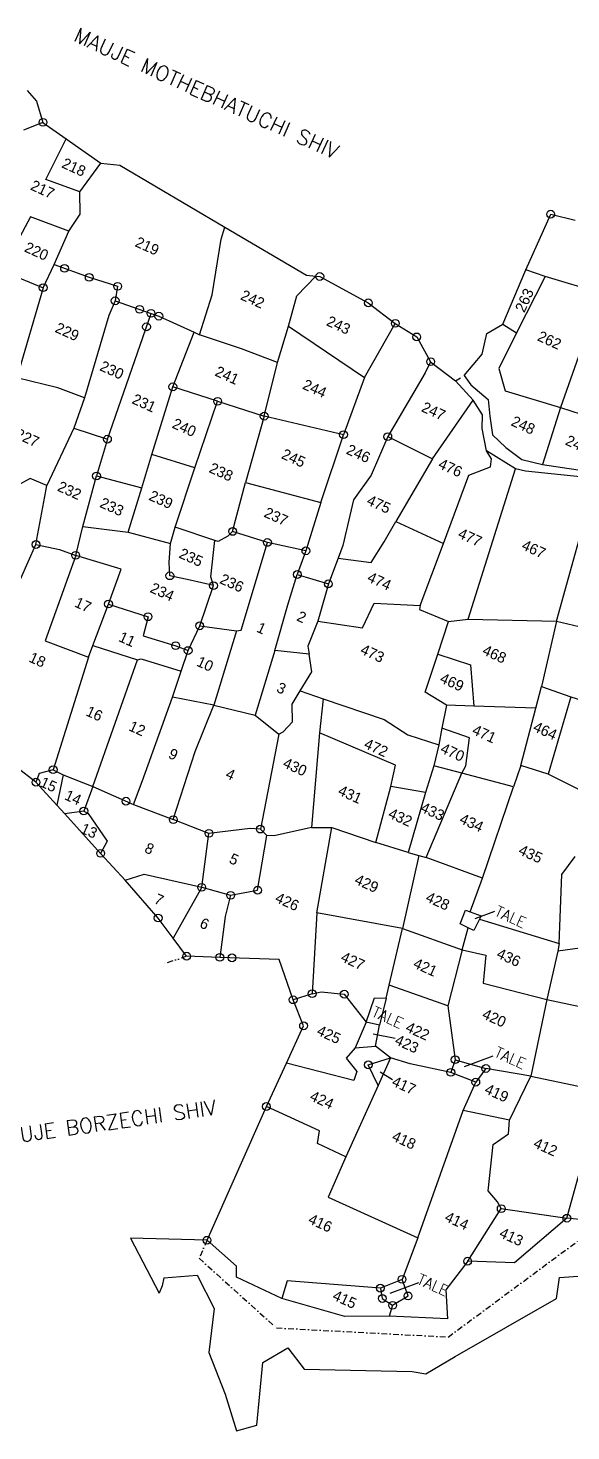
# Model space of a CAD drawing. Header units: metres. Extents: x 289275 to 291694, y 2076304 to 2078446.
# Drawn here: x 290316 to 290785, y 2076304 to 2077516 of the extents above; entities that cross this region are included whole.
import ezdxf
from ezdxf.enums import TextEntityAlignment as Align

# ---------------------------------------------------------------- set-up
doc = ezdxf.new("R2010")
doc.units = ezdxf.units.M
doc.header["$MEASUREMENT"] = 0
doc.linetypes.add('DASHDOT', pattern=[1, 0.5, -0.25, 0, -0.25])
doc.linetypes.add('DIVIDE', pattern=[1.25, 0.5, -0.25, 0, -0.25, 0, -0.25])
for name, color, linetype in [('OFF', 1, 'Continuous'), ('POLY_PARCEL', 6, 'Continuous'), ('POLY_WATER', 4, 'Continuous'), ('TEXT_MAPIN', 7, 'Continuous'), ('TEXT_MAPOUT', 7, 'Continuous'), ('TEXT_PARCEL', 7, 'Continuous'), ('V_BOUND_LINE', 7, 'Continuous'), ('V_BOUND_STREAM_LINE', 7, 'DASHDOT'), ('V_DIVIDE_LINE', 7, 'DIVIDE')]:
    doc.layers.add(name, color=color, linetype=linetype)
doc.styles.get("Standard").update_dxf_attribs({"font": 'simplex.shx'})
doc.styles.add('TEXT_MAP', font='', dxfattribs={"height": 1.8})
doc.styles.get('TEXT_MAP').set_extended_font_data('Kruti Dev 050')
doc.dimstyles.get("Standard").update_dxf_attribs({"dimtxt": 0.18, "dimasz": 0.18, "dimexe": 0.18, "dimexo": 0.0625, "dimgap": 0.09, "dimtad": 0, "dimtih": 1, "dimtoh": 1, "dimdec": 4, "dimzin": 0, "dimdsep": 46, "dimtxsty": 'Standard', "dimcen": 0.09, "dimadec": 0, "dimazin": 0, "dimtfac": 1, "dimtdec": 4, "dimtofl": 0, "dimtmove": 0, "dimatfit": 3, "dimfxl": 1, "dimtolj": 1, "dimtzin": 0, "dimarcsym": 0})

msp = doc.modelspace()

# ---------------------------------------------------------------- linework, layer by layer
for centre in [(290328.9, 2077434.3), (290767.4, 2077355), (290347.6, 2077308.3), (290368.9, 2077300.5), (290568, 2077301.2), (290329.1, 2077291.5), (290393.4, 2077292.7), (290391.3, 2077280.2), (290609.9, 2077278.4), (290412.4, 2077272.8), (290422.3, 2077269.3), (290429, 2077266.9), (290418.3, 2077257.7), (290633.2, 2077260.7), (290651.7, 2077249), (290663.7, 2077227.6), (290441.1, 2077205.9), (290479.8, 2077193.4), (290520, 2077180.5), (290384.6, 2077160.7), (290588.5, 2077164.5), (290626.7, 2077162.9), (290375.2, 2077128.9), (290492.7, 2077081), (290322.9, 2077069.7), (290522.8, 2077071.5), (290357.2, 2077060.3), (290556, 2077064.2), (290548.6, 2077043.8), (290438.5, 2077042.7), (290476.2, 2077034.2), (290575.4, 2077035.7), (290385.5, 2077018.3), (290419.7, 2077007.3), (290464.3, 2076999.5), (290443.6, 2076982.3), (290454.3, 2076978.1), (290337.7, 2076875.2), (290322.9, 2076864.4), (290364.2, 2076839.5), (290400.6, 2076848), (290441.5, 2076832.1), (290472.3, 2076820.2), (290516.7, 2076823.9), (290378.7, 2076802.9), (290466, 2076773.6), (290491, 2076766.7), (290514.3, 2076771.1), (290428.4, 2076747.1), (290453, 2076714.1), (290481.7, 2076713.1), (290492.2, 2076712.7), (290561.4, 2076681.7), (290589.1, 2076681.3), (290545, 2076676.5), (290554, 2076654), (290609.9, 2076620.3), (290684.9, 2076624.7), (290681.2, 2076613.8), (290711.4, 2076617.1), (290702.7, 2076605.3), (290521.9, 2076584.3), (290724.7, 2076496.1), (290781.4, 2076487.8), (290470.6, 2076468.8), (290695.7, 2076450.7), (290620.3, 2076427.4), (290639, 2076435), (290622, 2076418.5), (290644.2, 2076420.7), (290630.9, 2076412.6)]:
    msp.add_circle(centre, 3.36)
at = {"layer": 'OFF'}
msp.add_line((290404.5, 2076470.5), (290429.2, 2076423.1), dxfattribs=at)
at = {"layer": 'POLY_PARCEL'}
for p, q in [((290328.9, 2077434.3), (290312.1, 2077427.5)), ((290331.3, 2077384.9), (290348.9, 2077420.2)), ((290360.8, 2077374.2), (290378.9, 2077399)), ((290360.8, 2077374.2), (290331.3, 2077384.9)), ((290361, 2077354.9), (290360.8, 2077374.2)), ((290318.1, 2077352.6), (290306.5, 2077330.6)), ((290351.3, 2077340.2), (290318.1, 2077352.6)), ((290351.3, 2077340.2), (290361, 2077354.9)), ((290338.6, 2077311.6), (290351.3, 2077340.2)), ((290482.8, 2077333.3), (290485.9, 2077343.7)), ((290475, 2077285.2), (290482.8, 2077333.3)), ((290297.3, 2077304.5), (290329.1, 2077291.5)), ((290329.1, 2077291.5), (290338.6, 2077311.6)), ((290338.6, 2077311.6), (290368.9, 2077300.5)), ((290548.1, 2077284.5), (290564.5, 2077301.6)), ((290762.7, 2077301.2), (290745.9, 2077306.9)), ((290329.1, 2077291.5), (290306.5, 2077213.6)), ((290368.9, 2077300.5), (290393.4, 2077292.7)), ((290393.4, 2077292.7), (290391.3, 2077280.2)), ((290762.7, 2077301.2), (290738, 2077252.6)), ((290810.6, 2077286.7), (290762.7, 2077301.2)), ((290391.3, 2077280.2), (290385.9, 2077267.5)), ((290391.3, 2077280.2), (290422.3, 2077269.3)), ((290464.2, 2077250.9), (290475, 2077285.2)), ((290540.9, 2077258.2), (290548.1, 2077284.5)), ((290810.6, 2077286.7), (290775.9, 2077188.1)), ((290385.9, 2077267.5), (290364.9, 2077196.3)), ((290384.6, 2077160.7), (290422.3, 2077269.3)), ((290422.3, 2077269.3), (290429, 2077266.9)), ((290429, 2077266.9), (290459.5, 2077253)), ((290441.1, 2077205.9), (290459.5, 2077253)), ((290459.5, 2077253), (290464.2, 2077250.9)), ((290531.5, 2077227), (290540.9, 2077258.2)), ((290540.9, 2077258.2), (290606.7, 2077213.8)), ((290606.7, 2077213.8), (290633.2, 2077260.7)), ((290726.2, 2077259.9), (290738, 2077252.6)), ((290500.4, 2077238.8), (290464.2, 2077250.9)), ((290738, 2077252.6), (290722.7, 2077221.6)), ((290531.5, 2077227), (290500.4, 2077238.8)), ((290520, 2077180.5), (290531.5, 2077227)), ((290659, 2077218.1), (290626.7, 2077162.9)), ((290663.7, 2077227.6), (290659, 2077218.1)), ((290722.7, 2077221.6), (290728, 2077202.5)), ((290341.9, 2077205), (290306.5, 2077213.6)), ((290364.9, 2077196.3), (290341.9, 2077205)), ((290423, 2077147.3), (290441.1, 2077205.9)), ((290479.8, 2077193.4), (290441.1, 2077205.9)), ((290606.7, 2077213.8), (290588.5, 2077164.5)), ((290364.9, 2077196.3), (290355.7, 2077170.3)), ((290460.1, 2077135.8), (290479.8, 2077193.4)), ((290479.8, 2077193.4), (290520, 2077180.5)), ((290665.2, 2077143.6), (290700.5, 2077194.5)), ((290728, 2077202.5), (290775.9, 2077188.1)), ((290520, 2077180.5), (290503.8, 2077123.2)), ((290588.5, 2077164.5), (290520, 2077180.5)), ((290775.9, 2077188.1), (290760.2, 2077138.9)), ((290775.9, 2077188.1), (290819.6, 2077173.7)), ((290355.7, 2077170.3), (290332.3, 2077120.7)), ((290355.7, 2077170.3), (290384.6, 2077160.7)), ((290384.6, 2077160.7), (290375.2, 2077128.9)), ((290568.9, 2077105.9), (290588.5, 2077164.5)), ((290626.7, 2077162.9), (290612.5, 2077129.7)), ((290626.7, 2077162.9), (290665.2, 2077143.6)), ((290414.2, 2077118.6), (290423, 2077147.3)), ((290460.1, 2077135.8), (290423, 2077147.3)), ((290716.4, 2077143.6), (290712.1, 2077150.6)), ((290443.1, 2077084.6), (290460.1, 2077135.8)), ((290665.2, 2077143.6), (290633.8, 2077089.7)), ((290696.2, 2077005.2), (290737, 2077135.1)), ((290696.8, 2077129.5), (290715.4, 2077136.9)), ((290715.4, 2077136.9), (290716.4, 2077143.6)), ((290318, 2077126.6), (290297.4, 2077115.6)), ((290332.3, 2077120.7), (290318, 2077126.6)), ((290330.5, 2077111.3), (290332.3, 2077120.7)), ((290363.5, 2077085.3), (290375.2, 2077128.9)), ((290375.2, 2077128.9), (290414.2, 2077118.6)), ((290492.7, 2077081), (290503.8, 2077123.2)), ((290503.8, 2077123.2), (290568.9, 2077105.9)), ((290612.5, 2077129.7), (290597.1, 2077108.3)), ((290674.7, 2077070.5), (290696.8, 2077129.5)), ((290772.4, 2077003.4), (290806.6, 2077126.6)), ((290322.9, 2077069.7), (290330.5, 2077111.3)), ((290402.5, 2077080.4), (290414.2, 2077118.6)), ((290597.1, 2077108.3), (290587.9, 2077068.9)), ((290568.9, 2077105.9), (290556, 2077064.2)), ((290357.2, 2077060.3), (290363.5, 2077085.3)), ((290363.5, 2077085.3), (290402.5, 2077080.4)), ((290439.1, 2077070.6), (290443.1, 2077084.6)), ((290477.4, 2077073.3), (290443.1, 2077084.6)), ((290623.7, 2077072), (290633.8, 2077089.7)), ((290633.8, 2077089.7), (290674.7, 2077070.5)), ((290402.5, 2077080.4), (290439.1, 2077070.6)), ((290474, 2077041.8), (290477.4, 2077073.3)), ((290480.1, 2077072.4), (290477.4, 2077073.3)), ((290488.7, 2077076.9), (290480.1, 2077072.4)), ((290492.7, 2077081), (290488.7, 2077076.9)), ((290522.8, 2077071.5), (290492.7, 2077081)), ((290500.1, 2076995.8), (290522.8, 2077071.5)), ((290556, 2077064.2), (290522.8, 2077071.5)), ((290612.3, 2077054.2), (290623.7, 2077072)), ((290255.8, 2076919.2), (290322.9, 2077069.7)), ((290322.9, 2077069.7), (290343.1, 2077065.5)), ((290357.2, 2077060.3), (290330.9, 2076986.4)), ((290343.1, 2077065.5), (290357.2, 2077060.3)), ((290396.5, 2077048.3), (290357.2, 2077060.3)), ((290438, 2077054.2), (290439.1, 2077070.6)), ((290556, 2077064.2), (290548.6, 2077043.8)), ((290587.9, 2077068.9), (290584, 2077057.8)), ((290654.6, 2077016.9), (290674.7, 2077070.5)), ((290385.5, 2077018.3), (290396.5, 2077048.3)), ((290438.5, 2077042.7), (290438, 2077054.2)), ((290584, 2077057.8), (290575.4, 2077035.7)), ((290584, 2077057.8), (290612.3, 2077054.2)), ((290456.2, 2077038.8), (290438.5, 2077042.7)), ((290476.2, 2077034.2), (290456.2, 2077038.8)), ((290476.2, 2077034.2), (290474, 2077041.8)), ((290540.5, 2077017.5), (290548.6, 2077043.8)), ((290548.6, 2077043.8), (290575.4, 2077035.7)), ((290575.4, 2077035.7), (290566.4, 2077003.4)), ((290464.3, 2076999.5), (290476.2, 2077034.2)), ((290372.1, 2076982.6), (290385.5, 2077018.3)), ((290385.5, 2077018.3), (290419.7, 2077007.3)), ((290529.2, 2076978.1), (290540.5, 2077017.5)), ((290604.8, 2076997.7), (290614.9, 2077019.1)), ((290614.9, 2077019.1), (290654.6, 2077016.9)), ((290654.6, 2077016.9), (290654.2, 2077013.5)), ((290654.2, 2077013.5), (290679.1, 2077003.1)), ((290419.7, 2077007.3), (290415.4, 2076990.7)), ((290454.3, 2076978.1), (290464.3, 2076999.5)), ((290464.3, 2076999.5), (290496.2, 2076995.2)), ((290566.4, 2077003.4), (290557.6, 2076982)), ((290566.4, 2077003.4), (290604.8, 2076997.7)), ((290669.8, 2076975), (290679.1, 2077003.1)), ((290679.1, 2077003.1), (290696.2, 2077005.2)), ((290696.2, 2077005.2), (290772.4, 2077003.4)), ((290772.4, 2077003.4), (290759.5, 2076947.2)), ((290772.4, 2077003.4), (290834, 2076988.8)), ((290330.9, 2076986.4), (290368.2, 2076972.4)), ((290415.4, 2076990.7), (290443.6, 2076982.3)), ((290496.2, 2076995.2), (290476.5, 2076930.9)), ((290496.2, 2076995.2), (290500.1, 2076995.8)), ((290368.2, 2076972.4), (290372.1, 2076982.6)), ((290372.1, 2076982.6), (290410.7, 2076970.2)), ((290443.6, 2076982.3), (290454.3, 2076978.1)), ((290448.3, 2076960.4), (290454.3, 2076978.1)), ((290529.2, 2076978.1), (290512.1, 2076922.3)), ((290558.9, 2076975.1), (290529.2, 2076978.1)), ((290557.6, 2076982), (290558.9, 2076975.1)), ((290561.2, 2076959.7), (290558.9, 2076975.1)), ((290659, 2076942.2), (290669.8, 2076975)), ((290669.8, 2076975), (290698.1, 2076965.7)), ((290368.2, 2076972.4), (290337.7, 2076875.2)), ((290371.9, 2076860.8), (290410.7, 2076970.2)), ((290410.7, 2076970.2), (290413.8, 2076971)), ((290413.8, 2076971), (290448.3, 2076960.4)), ((290698.1, 2076965.7), (290700.9, 2076930)), ((290440.8, 2076937.9), (290448.3, 2076960.4)), ((290551.1, 2076943.4), (290561.2, 2076959.7)), ((290414.7, 2076864.9), (290440.8, 2076937.9)), ((290476.5, 2076930.9), (290440.8, 2076937.9)), ((290544.1, 2076931.9), (290551.1, 2076943.4)), ((290551.1, 2076943.4), (290571, 2076936.3)), ((290677.3, 2076930.8), (290659, 2076942.2)), ((290754.5, 2076928.2), (290759.5, 2076947.2)), ((290759.5, 2076947.2), (290784.7, 2076938.1)), ((290784.7, 2076938.1), (290765.1, 2076871.4)), ((290784.7, 2076938.1), (290817, 2076928.2)), ((290460.5, 2076891), (290476.5, 2076930.9)), ((290476.5, 2076930.9), (290512.1, 2076922.3)), ((290544.3, 2076916.6), (290544.1, 2076931.9)), ((290571, 2076936.3), (290567.8, 2076906.9)), ((290571, 2076936.3), (290623.7, 2076918.6)), ((290677.3, 2076930.8), (290673.5, 2076911.1)), ((290700.9, 2076930), (290677.3, 2076930.8)), ((290754.5, 2076928.2), (290700.9, 2076930)), ((290741.6, 2076878.8), (290754.5, 2076928.2)), ((290512.1, 2076922.3), (290532.5, 2076905.9)), ((290536.4, 2076907.9), (290544.3, 2076916.6)), ((290623.7, 2076918.6), (290643.9, 2076905.2)), ((290532.5, 2076905.9), (290516.7, 2076823.9)), ((290532.5, 2076905.9), (290536.4, 2076907.9)), ((290567.8, 2076906.9), (290560.9, 2076825.4)), ((290633.3, 2076879.2), (290567.8, 2076906.9)), ((290643.9, 2076905.2), (290670.9, 2076896.8)), ((290673.5, 2076911.1), (290670.9, 2076896.8)), ((290697.2, 2076902.8), (290673.5, 2076911.1)), ((290694, 2076878.5), (290697.2, 2076902.8)), ((290441.5, 2076832.1), (290460.5, 2076891)), ((290670.9, 2076896.8), (290666.5, 2076878.5)), ((290629.3, 2076860.7), (290633.3, 2076879.2)), ((290666.5, 2076878.5), (290659.3, 2076855.4)), ((290690.8, 2076872.2), (290666.5, 2076878.5)), ((290690.8, 2076872.2), (290694, 2076878.5)), ((290741.6, 2076878.8), (290735.3, 2076860.3)), ((290765.1, 2076871.4), (290741.6, 2076878.8)), ((290325.8, 2076871.9), (290322.9, 2076864.4)), ((290337.7, 2076875.2), (290325.8, 2076871.9)), ((290337.7, 2076875.2), (290346.5, 2076870.8)), ((290346.5, 2076870.8), (290341, 2076844.5)), ((290346.5, 2076870.8), (290371.9, 2076860.8)), ((290659.8, 2076799.3), (290690.8, 2076872.2)), ((290735.3, 2076860.3), (290690.8, 2076872.2)), ((290797, 2076855.4), (290765.1, 2076871.4)), ((290371.9, 2076860.8), (290364.2, 2076839.5)), ((290371.9, 2076860.8), (290407.2, 2076845)), ((290407.2, 2076845), (290414.7, 2076864.9)), ((290616.3, 2076812.2), (290629.3, 2076860.7)), ((290659.3, 2076855.4), (290629.3, 2076860.7)), ((290659.3, 2076855.4), (290644.4, 2076803.6)), ((290708.4, 2076781.6), (290735.3, 2076860.3)), ((290407.2, 2076845), (290441.5, 2076832.1)), ((290364.2, 2076839.5), (290347.8, 2076837)), ((290364.2, 2076839.5), (290367.9, 2076837.3)), ((290367.9, 2076837.3), (290384.3, 2076813.5)), ((290472.3, 2076820.2), (290441.5, 2076832.1)), ((290466, 2076773.6), (290472.3, 2076820.2)), ((290508, 2076824.3), (290472.3, 2076820.2)), ((290516.7, 2076823.9), (290508, 2076824.3)), ((290514.3, 2076771.1), (290522.3, 2076818.3)), ((290522.3, 2076818.3), (290516.7, 2076823.9)), ((290528.6, 2076818), (290522.3, 2076818.3)), ((290560.9, 2076825.4), (290528.6, 2076818)), ((290560.9, 2076825.4), (290578.3, 2076825.3)), ((290565.4, 2076751.5), (290578.3, 2076825.3)), ((290578.3, 2076825.3), (290616.3, 2076812.2)), ((290384.3, 2076813.5), (290378.7, 2076802.9)), ((290644.4, 2076803.6), (290616.3, 2076812.2)), ((290653.4, 2076801.1), (290639.3, 2076737.9)), ((290644.4, 2076803.6), (290653.4, 2076801.1)), ((290653.4, 2076801.1), (290659.8, 2076799.3)), ((290708.4, 2076781.6), (290659.8, 2076799.3)), ((290776.9, 2076784.8), (290788.4, 2076800.2)), ((290399.8, 2076779.7), (290416.2, 2076784.9)), ((290416.2, 2076784.9), (290466, 2076773.6)), ((290697.8, 2076752.4), (290708.4, 2076781.6)), ((290774.6, 2076725.2), (290776.9, 2076784.8)), ((290466, 2076773.6), (290441.3, 2076729.8)), ((290466, 2076773.6), (290491, 2076766.7)), ((290491, 2076766.7), (290514.3, 2076771.1)), ((290491, 2076766.7), (290486.3, 2076748.5)), ((290486.3, 2076748.5), (290481.7, 2076713.1)), ((290565.4, 2076751.5), (290561.4, 2076681.7)), ((290639.3, 2076737.9), (290565.4, 2076751.5)), ((290705.9, 2076746), (290774.6, 2076725.2)), ((290627.9, 2076689.1), (290639.3, 2076737.9)), ((290639.3, 2076737.9), (290691, 2076719.7)), ((290691, 2076719.7), (290696, 2076738.5)), ((290774.6, 2076725.2), (290773.5, 2076718.4)), ((290819.5, 2076724.7), (290773.5, 2076718.4)), ((290691, 2076719.7), (290678.6, 2076671.2)), ((290691, 2076719.7), (290711.3, 2076714.9)), ((290711.3, 2076714.9), (290709, 2076690.9)), ((290773.5, 2076718.4), (290764.1, 2076676.6)), ((290625.3, 2076678), (290627.9, 2076689.1)), ((290678.6, 2076671.2), (290627.9, 2076689.1)), ((290709, 2076690.9), (290764.1, 2076676.6)), ((290561.4, 2076681.7), (290545, 2076676.5)), ((290561.4, 2076681.7), (290569.3, 2076683.2)), ((290569.3, 2076683.2), (290589.1, 2076681.3)), ((290589.1, 2076681.3), (290608, 2076657.2)), ((290764.1, 2076676.6), (290750.3, 2076610.5)), ((290764.1, 2076676.6), (290820, 2076664.7)), ((290678.6, 2076671.2), (290684.9, 2076624.7)), ((290608, 2076657.2), (290598.5, 2076634.9)), ((290616.2, 2076636.4), (290619.7, 2076654.6)), ((290598.5, 2076634.9), (290616.2, 2076636.4)), ((290629, 2076626.2), (290616.2, 2076636.4)), ((290598.5, 2076634.9), (290590.9, 2076626.1)), ((290590.9, 2076626.1), (290600, 2076614.5)), ((290609.9, 2076620.3), (290629, 2076626.2)), ((290629, 2076626.2), (290618.5, 2076602.4)), ((290645.9, 2076621.2), (290629, 2076626.2)), ((290597.3, 2076606.7), (290539.2, 2076621.8)), ((290600, 2076614.5), (290597.3, 2076606.7)), ((290618.5, 2076602.4), (290609.9, 2076620.3)), ((290681.2, 2076613.8), (290645.9, 2076621.2)), ((290750.3, 2076610.5), (290711.4, 2076617.1)), ((290618.5, 2076602.4), (290590.6, 2076540.9)), ((290691.9, 2076580.9), (290702.7, 2076605.3)), ((290731.9, 2076572.6), (290750.3, 2076610.5)), ((290750.3, 2076610.5), (290809.4, 2076598.2)), ((290567.8, 2076563.2), (290521.9, 2076584.3)), ((290652.6, 2076470.8), (290691.9, 2076580.9)), ((290731.9, 2076572.6), (290691.9, 2076580.9)), ((290566.1, 2076552.3), (290567.8, 2076563.2)), ((290731, 2076560.7), (290731.9, 2076572.6)), ((290590.6, 2076540.9), (290566.1, 2076552.3)), ((290713.4, 2076511.4), (290717.6, 2076551.6)), ((290717.6, 2076551.6), (290731, 2076560.7)), ((290590.6, 2076540.9), (290575.3, 2076506)), ((290781.4, 2076487.8), (290793.6, 2076532.4)), ((290575.3, 2076506), (290652.6, 2076470.8)), ((290721.4, 2076502), (290713.4, 2076511.4)), ((290724.7, 2076496.1), (290721.4, 2076502)), ((290695.7, 2076450.7), (290724.7, 2076496.1)), ((290724.7, 2076496.1), (290781.4, 2076487.8)), ((290652.6, 2076470.8), (290639, 2076435)), ((290539.8, 2076433.8), (290535.3, 2076418.5)), ((290620.3, 2076427.4), (290539.8, 2076433.8)), ((290630.9, 2076412.6), (290627.9, 2076403.1))]:
    msp.add_line(p, q, dxfattribs=at)
at = {"layer": 'POLY_WATER'}
for p, q in [((290700.5, 2077194.5), (290685.1, 2077211.2)), ((290692.8, 2077215.7), (290698.4, 2077207.7)), ((290698.4, 2077207.7), (290713.3, 2077195)), ((290708.4, 2077181.8), (290700.5, 2077194.5)), ((290713.3, 2077195), (290714.9, 2077180.6)), ((290708.3, 2077169.9), (290708.4, 2077181.8)), ((290714.9, 2077180.6), (290717.1, 2077164.5)), ((290712.1, 2077150.6), (290708.3, 2077169.9)), ((290717.1, 2077164.5), (290728.8, 2077153.5)), ((290737, 2077135.1), (290712.1, 2077150.6)), ((290728.8, 2077153.5), (290742.4, 2077143.2)), ((290745.5, 2077133), (290737, 2077135.1)), ((290742.4, 2077143.2), (290760.2, 2077138.9)), ((290806.6, 2077126.6), (290745.5, 2077133)), ((290760.2, 2077138.9), (290808.5, 2077131.7)), ((290689.3, 2076742.2), (290693.8, 2076753.9)), ((290693.8, 2076753.9), (290697.8, 2076752.4)), ((290697.8, 2076752.4), (290707.3, 2076748.9)), ((290705.9, 2076746), (290701, 2076736.3)), ((290707.3, 2076748.9), (290705.9, 2076746)), ((290696, 2076738.5), (290689.3, 2076742.2)), ((290701, 2076736.3), (290696, 2076738.5)), ((290608, 2076657.2), (290615.2, 2076678.1)), ((290615.2, 2076678.1), (290625.3, 2076678)), ((290625.3, 2076678), (290619.7, 2076654.6)), ((290619.7, 2076654.6), (290608, 2076657.2)), ((290684.9, 2076624.7), (290681.2, 2076613.8)), ((290684.9, 2076624.7), (290711.4, 2076617.1)), ((290702.7, 2076605.3), (290681.2, 2076613.8)), ((290711.4, 2076617.1), (290702.7, 2076605.3)), ((290781.4, 2076487.8), (290736.1, 2076449.4)), ((290890.1, 2076476.3), (290781.4, 2076487.8)), ((290470.6, 2076468.8), (290404.5, 2076470.5)), ((290496.1, 2076446.3), (290470.6, 2076468.8)), ((290496, 2076436.8), (290496.1, 2076446.3)), ((290695.7, 2076450.7), (290676.8, 2076426)), ((290736.1, 2076449.4), (290695.7, 2076450.7)), ((290774.9, 2076436.6), (290851.7, 2076441.8)), ((290432, 2076429.3), (290429.2, 2076423.1)), ((290433.3, 2076436.3), (290432, 2076429.3)), ((290433.3, 2076436.3), (290462, 2076438.7)), ((290462, 2076438.7), (290476.9, 2076409.8)), ((290535.3, 2076418.5), (290496, 2076436.8)), ((290639, 2076435), (290620.3, 2076427.4)), ((290644.2, 2076420.7), (290639, 2076435)), ((290772.5, 2076418.5), (290774.9, 2076436.6)), ((290589.7, 2076402.9), (290535.3, 2076418.5)), ((290620.3, 2076427.4), (290622, 2076418.5)), ((290622, 2076418.5), (290630.9, 2076412.6)), ((290630.9, 2076412.6), (290644.2, 2076420.7)), ((290676.8, 2076426), (290678.4, 2076401)), ((290684.9, 2076368.4), (290772.5, 2076418.5)), ((290476.9, 2076409.8), (290472.2, 2076371.8)), ((290627.9, 2076403.1), (290589.7, 2076402.9)), ((290678.4, 2076401), (290627.9, 2076403.1)), ((290472.2, 2076371.8), (290486.3, 2076335.7)), ((290518.8, 2076363.1), (290540.5, 2076375.8)), ((290540.5, 2076375.8), (290554.6, 2076357.3)), ((290659.5, 2076353.5), (290684.9, 2076368.4)), ((290513.5, 2076309.1), (290518.8, 2076363.1)), ((290554.6, 2076357.3), (290647.9, 2076355.4)), ((290647.9, 2076355.4), (290659.5, 2076353.5)), ((290486.3, 2076335.7), (290496.1, 2076304.1)), ((290496.1, 2076304.1), (290513.5, 2076309.1))]:
    msp.add_line(p, q, dxfattribs=at)
at = {"layer": 'V_BOUND_LINE', "ltscale": 10}
for p, q in [((290315.3, 2077461.7), (290323.4, 2077452.7)), ((290323.4, 2077452.7), (290328.9, 2077434.3)), ((290328.9, 2077434.3), (290348.9, 2077420.2)), ((290348.9, 2077420.2), (290378.9, 2077399)), ((290378.9, 2077399), (290395.3, 2077397.4)), ((290395.3, 2077397.4), (290485.9, 2077343.7)), ((290745.9, 2077306.9), (290767.4, 2077355)), ((290767.4, 2077355), (290788.4, 2077349.7)), ((290485.9, 2077343.7), (290556.4, 2077302.3)), ((290556.4, 2077302.3), (290564.5, 2077301.6)), ((290564.5, 2077301.6), (290568, 2077301.2)), ((290726.2, 2077259.9), (290745.9, 2077306.9)), ((290568, 2077301.2), (290609.9, 2077278.4)), ((290609.9, 2077278.4), (290633.2, 2077260.7)), ((290633.2, 2077260.7), (290651.7, 2077249)), ((290712.2, 2077252), (290726.2, 2077259.9)), ((290651.7, 2077249), (290663.7, 2077227.6)), ((290708.3, 2077234.2), (290712.2, 2077252)), ((290692.8, 2077215.7), (290708.3, 2077234.2)), ((290663.7, 2077227.6), (290685.1, 2077211.2)), ((290322.9, 2076864.4), (290265.4, 2076908.1)), ((290341, 2076844.5), (290322.9, 2076864.4)), ((290347.8, 2076837), (290341, 2076844.5)), ((290378.7, 2076802.9), (290347.8, 2076837)), ((290399.8, 2076779.7), (290378.7, 2076802.9)), ((290428.4, 2076747.1), (290399.8, 2076779.7)), ((290441.3, 2076729.8), (290428.4, 2076747.1)), ((290453, 2076714.1), (290441.3, 2076729.8)), ((290481.7, 2076713.1), (290453, 2076714.1)), ((290532.8, 2076711.3), (290481.7, 2076713.1)), ((290545, 2076676.5), (290532.8, 2076711.3)), ((290554, 2076654), (290545, 2076676.5)), ((290539.2, 2076621.8), (290554, 2076654)), ((290521.9, 2076584.3), (290539.2, 2076621.8)), ((290470.6, 2076468.8), (290521.9, 2076584.3))]:
    msp.add_line(p, q, dxfattribs=at)
at = {"layer": 'V_BOUND_STREAM_LINE', "ltscale": 10}
for p, q in [((290685.1, 2077211.2), (290692.8, 2077215.7)), ((290470.6, 2076468.8), (290463.8, 2076453.2)), ((290678.9, 2076385.2), (290790.7, 2076468)), ((290463.8, 2076453.2), (290530.5, 2076393.1)), ((290530.5, 2076393.1), (290678.9, 2076385.2))]:
    msp.add_line(p, q, dxfattribs=at)
at = {"layer": 'V_DIVIDE_LINE', "ltscale": 10}
msp.add_line((290453, 2076714.1), (290432.8, 2076707.2), dxfattribs=at)

# ---------------------------------------------------------------- texts
at = {"layer": 'TEXT_MAPIN'}
for p in [(290718.3, 2076749.6), (290612.1, 2076662.8), (290718, 2076627.8), (290651.2, 2076431.7)]:
    msp.add_text('TALE', height=9.24, rotation=335.5415, dxfattribs=at).set_placement(p)
at = {"layer": 'TEXT_MAPOUT'}
for s, rotation, p in [('MAUJE MOTHEBHATUCHI SHIV', 335.5415, (290354.4, 2077505)), ('MAUJE BORZECHI SHIV', 8.0614, (290286.9, 2076550.2))]:
    msp.add_text(s, height=12.827, rotation=rotation, dxfattribs=at).set_placement(p)
at = {"layer": 'TEXT_PARCEL', "style": 'TEXT_MAP'}
for s, rotation, p in [('218', 335.5415, (290355.7, 2077395.6)), ('217', 335.5415, (290328.7, 2077376.5)), ('220', 335.5415, (290323.4, 2077323)), ('219', 335.5415, (290419, 2077327.5)), ('242', 335.5415, (290510.1, 2077281.7)), ('263', 65.5415, (290744.7, 2077280.7)), ('243', 335.5415, (290584.2, 2077259.2)), ('229', 335.5415, (290349.9, 2077253.5)), ('262', 335.5415, (290766.4, 2077246.2)), ('230', 335.5415, (290388.5, 2077220.4)), ('241', 335.5415, (290488, 2077215.9)), ('244', 335.5415, (290563.7, 2077204.5)), ('231', 335.5415, (290416.3, 2077191.9)), ('247', 335.5415, (290666.3, 2077185)), ('248', 335.5415, (290743.7, 2077172.8)), ('227', 335.5415, (290315.4, 2077162)), ('240', 335.5415, (290451, 2077170.8)), ('249', 335.5415, (290790.6, 2077156.2)), ('245', 335.5415, (290545.4, 2077144.4)), ('246', 335.5415, (290601.4, 2077148.3)), ('238', 335.5415, (290482.9, 2077132.4)), ('476', 335.5415, (290680.8, 2077136)), ('232', 335.5415, (290351.9, 2077116.4)), ('233', 335.5415, (290388.5, 2077102.3)), ('239', 335.5415, (290430.9, 2077108.5)), ('475', 335.5415, (290619, 2077104.5)), ('237', 335.5415, (290530.3, 2077093.9)), ('477', 335.5415, (290697.8, 2077075.9)), ('467', 335.5415, (290752.8, 2077065.8)), ('235', 335.5415, (290456.9, 2077058.6)), ('234', 335.5415, (290432, 2077028.8)), ('236', 335.5415, (290492.1, 2077036.5)), ('474', 335.5415, (290619.5, 2077038.1)), ('17', 335.5415, (290363.6, 2077017.7)), ('2', 335.5415, (290552.4, 2077007.2)), ('1', 335.5415, (290517.7, 2076997.4)), ('11', 335.5415, (290401.7, 2076987.9)), ('18', 335.5415, (290324.2, 2076970.2)), ('473', 335.5415, (290613.5, 2076975.7)), ('468', 335.5415, (290718.9, 2076975.1)), ('10', 335.5415, (290469, 2076966.6)), ('3', 335.5415, (290534.9, 2076945.6)), ('469', 335.5415, (290682.2, 2076950.9)), ('16', 335.5415, (290373.4, 2076923.7)), ('12', 335.5415, (290410.4, 2076910.9)), ('464', 335.5415, (290762.7, 2076908.9)), ('471', 335.5415, (290710.1, 2076906.2)), ('9', 335.5415, (290441.5, 2076888.5)), ('472', 335.5415, (290616.7, 2076894.3)), ('470', 335.5415, (290682.7, 2076890.3)), ('430', 335.5415, (290546.6, 2076877.7)), ('15', 335.5415, (290333.8, 2076862.4)), ('4', 335.5415, (290490.9, 2076871.2)), ('14', 335.5415, (290355, 2076851.2)), ('431', 335.5415, (290594.2, 2076853.9)), ('433', 335.5415, (290665.4, 2076839.2)), ('432', 335.5415, (290637.6, 2076834.1)), ('434', 335.5415, (290699.1, 2076829.4)), ('13', 335.5415, (290368.8, 2076822.5)), ('8', 335.5415, (290420.9, 2076807.1)), ('435', 335.5415, (290750.1, 2076802.5)), ('5', 335.5415, (290493.9, 2076797.8)), ('429', 335.5415, (290608.5, 2076777)), ('7', 335.5415, (290429.2, 2076763)), ('428', 335.5415, (290669.9, 2076761.8)), ('426', 335.5415, (290539.9, 2076761.3)), ('6', 335.5415, (290468.5, 2076742.2)), ('436', 335.5415, (290731.2, 2076713.1)), ('427', 335.5415, (290596.6, 2076710.2)), ('421', 335.5415, (290659.2, 2076704.7)), ('420', 335.5415, (290718.7, 2076660.8)), ('425', 335.5415, (290575.9, 2076646.5)), ('422', 335.5415, (290652.6, 2076649.5)), ('423', 335.5415, (290643.2, 2076638.4)), ('417', 335.5415, (290640.7, 2076602.6)), ('419', 335.5415, (290720.8, 2076596)), ('424', 335.5415, (290569.9, 2076590.1)), ('418', 335.5415, (290640.8, 2076555.3)), ('412', 335.5415, (290763, 2076549.4)), ('416', 335.5415, (290568.5, 2076483.7)), ('414', 335.5415, (290686.4, 2076485.6)), ('413', 335.5415, (290733.5, 2076471.8)), ('415', 335.5415, (290589.5, 2076417.7))]:
    msp.add_text(s, height=9.24, rotation=rotation, dxfattribs=at).set_placement(p, align=Align.MIDDLE)

# ---------------------------------------------------------------- leaders
for points in [[(290719, 2076752.6), (290702, 2076746.3)], [(290633.2, 2076643), (290614, 2076646.9)], [(290717.3, 2076627.9), (290692.6, 2076618.6)], [(290630.7, 2076607.2), (290620.2, 2076614)], [(290653.2, 2076431.9), (290628.5, 2076422.7)]]:
    msp.add_leader(points, dimstyle='Standard', override={"dimtxt": 2.5, "dimasz": 2.5, "dimexe": 1.25, "dimexo": 0.625, "dimgap": 0.625, "dimtad": 1, "dimtih": 0, "dimtoh": 0, "dimzin": 8, "dimcen": 2.5, "dimtofl": 1})

doc.saveas('drawing.dxf')
